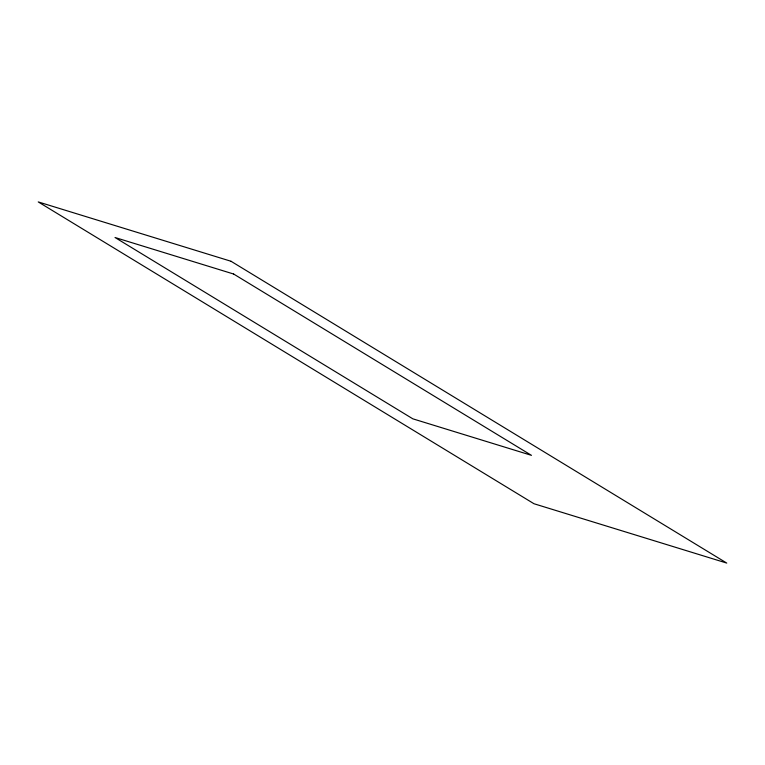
<?xml version="1.0" encoding="UTF-8"?>
<svg xmlns="http://www.w3.org/2000/svg" width="765" height="765" viewBox="0 0 765 765"><rect width="100%" height="100%" fill="white"/><g stroke="black" fill="none" stroke-linecap="round" stroke-linejoin="round"><path stroke-width="1.15" d="M231.001 261.257L38.25 201.922L533.999 503.743L726.75 563.078L231.001 261.257M233.641 274.023L115.027 237.504L412.842 418.828L531.465 455.347L233.641 274.023"/></g></svg>
